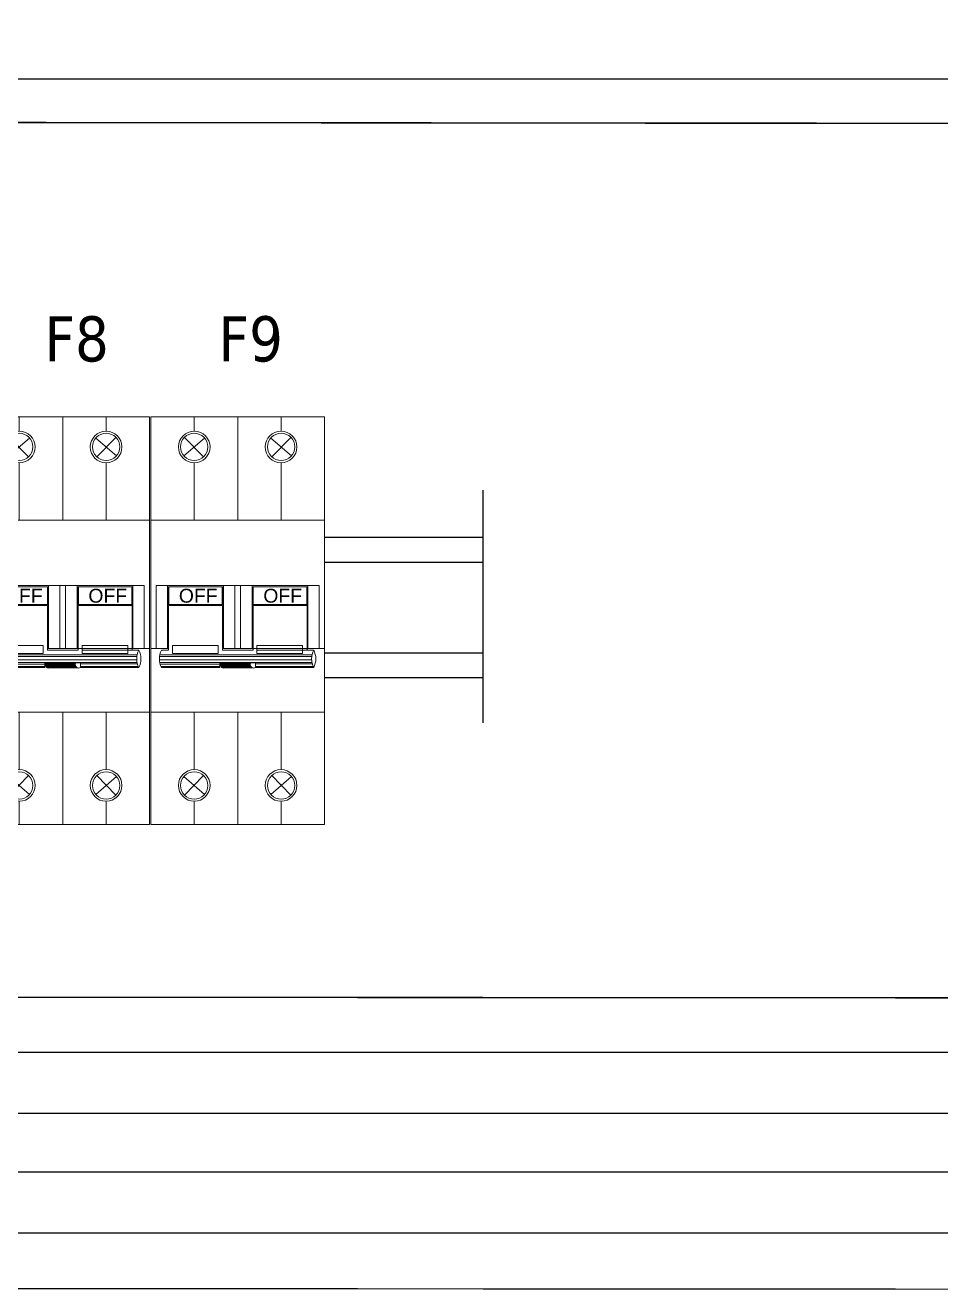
# Model space of a CAD drawing. Header units: inches. Extents: x 100535554 to 201081702, y 63708552 to 127420865.
# Drawn here: x 100541775.4 to 100541813.2, y 63710452.6 to 63710504.7 of the extents above; entities that cross this region are included whole.
import ezdxf

# ---------------------------------------------------------------- set-up
doc = ezdxf.new("R2010")
doc.units = ezdxf.units.IN
doc.header["$MEASUREMENT"] = 0
doc.linetypes.add('CENTER', pattern=[50.8, 31.75, -6.35, 6.35, -6.35])
doc.layers.add('1', color=1, linetype='CENTER')
doc.styles.add('STYLE1', font='arial.ttf')
doc.styles.add('Tahoma$001H0', font='tahoma.ttf')

# ---------------------------------------------------------------- blocks, each defined once
blk = doc.blocks.new('MCB-DP')
at = {"color": 7, "linetype": 'ByBlock', "lineweight": 13}
for p, q in [((-16.09, -5.91), (17.74, -5.91)), ((-15.35, -20.62), (16.19, -20.62)), ((-15.29, -20.25), (16.25, -20.25)), ((14.3, -20), (14.3, -19.29)), ((14.3, -19.29), (15.2, -19.29)), ((-15.37, -21.31), (16.16, -21.31)), ((-15.3, -21.87), (16.24, -21.87)), ((-15.22, -22.2), (-2.87, -22.2)), ((-15.05, -22.67), (-2.87, -22.67)), ((-2.87, -21.95), (-2.87, -22.9)), ((-2.87, -21.95), (4.52, -21.95)), ((4.52, -22.9), (4.52, -21.95)), ((4.52, -22.1), (16.29, -22.1)), ((4.52, -22.68), (16.49, -22.68))]:
    blk.add_line(p, q, dxfattribs=at)
blk.add_lwpolyline([(4.83, -18.33), (14.3, -18.33), (14.3, -20), (4.83, -20)], close=True, dxfattribs=at)
blk.add_lwpolyline([(4.52, -22.9), (16.6, -22.9, -0.241412), (16.6, -19.29), (14.3, -19.29)], format="xyb", dxfattribs=at)
at = {"layer": '1', "color": 7, "linetype": 'ByBlock', "lineweight": 13}
for p, q in [((-17.19, 29.08), (0.83, 29.08)), ((-17.19, 7.68), (-17.19, 29.08)), ((-8.21, 29.08), (-8.21, 26.12)), ((0.83, 7.68), (0.83, 29.08)), ((0.83, 29.08), (0.83, 29.08)), ((0.83, 29.08), (0.83, 7.68)), ((0.83, 29.08), (18.84, 29.08)), ((9.86, 29.08), (9.86, 26.12)), ((18.84, 29.08), (18.84, 7.68)), ((-6.04, 24.7), (-10.34, 21.02)), ((-6.25, 20.78), (-10.19, 24.84)), ((7.69, 24.7), (12, 21.02)), ((7.9, 20.78), (11.84, 24.84)), ((-8.18, 19.57), (-8.18, 7.69)), ((9.83, 19.57), (9.83, 7.69)), ((-17.19, -32.18), (-17.19, 7.68)), ((0.83, 7.68), (-17.19, 7.68)), ((0.83, 7.68), (0.83, 7.68)), ((18.84, 7.68), (0.83, 7.68)), ((18.84, 7.68), (18.84, -32.18)), ((-16.09, -5.91), (-16.09, -18.97)), ((-13.71, -5.91), (-13.71, -18.97)), ((-2.31, -6.15), (-13.49, -6.15)), ((-13.49, -6.17), (-13.49, -9.89)), ((-13.44, -6.19), (-2.36, -6.19)), ((-13.44, -9.82), (-13.44, -6.19)), ((-13.44, -6.19), (-13.44, -6.19)), ((-2.36, -6.19), (-2.36, -9.82)), ((-2.31, -6.17), (-2.31, -9.89)), ((-2.14, -5.91), (-2.14, -18.97)), ((0.23, -5.91), (0.23, -18.97)), ((0.23, -5.91), (0.23, -18.97)), ((1.42, -5.91), (1.42, -18.97)), ((1.42, -5.91), (1.42, -18.97)), ((3.8, -5.91), (3.8, -18.97)), ((15.2, -6.15), (4.02, -6.15)), ((4.02, -6.17), (4.02, -9.89)), ((4.07, -6.19), (15.15, -6.19)), ((4.07, -9.82), (4.07, -6.19)), ((4.07, -6.19), (4.07, -6.19)), ((15.15, -6.19), (15.15, -9.82)), ((15.2, -6.17), (15.2, -9.89)), ((15.37, -5.91), (15.37, -18.97)), ((17.74, -5.91), (17.74, -18.97)), ((-2.31, -9.89), (-13.49, -9.89)), ((-2.31, -10.02), (-13.49, -10.02)), ((-13.49, -10.02), (-13.49, -19.29)), ((-2.36, -9.82), (-13.44, -9.82)), ((-2.31, -10.02), (-2.31, -19.29)), ((15.2, -9.89), (4.02, -9.89)), ((15.2, -10.02), (4.02, -10.02)), ((4.02, -10.02), (4.02, -19.29)), ((15.15, -9.82), (4.07, -9.82)), ((15.2, -10.02), (15.2, -19.29)), ((-3.21, -18.33), (-12.68, -18.33)), ((-12.68, -18.33), (-12.68, -20)), ((-3.21, -20), (-3.21, -18.33)), ((-17.19, -18.97), (-13.49, -18.97)), ((-14.94, -19.29), (-13.49, -19.29)), ((-12.68, -20), (-3.21, -20)), ((-3.21, -20), (-3.21, -20)), ((-2.31, -18.97), (0.83, -18.97)), ((-2.31, -19.29), (4.02, -19.29)), ((0.83, -18.97), (4.02, -18.97)), ((2.57, -19.29), (4.02, -19.29)), ((15.2, -18.97), (3.8, -18.97)), ((4.83, -19.29), (15.2, -19.29)), ((16.6, -19.29), (14.3, -19.29)), ((14.3, -20), (14.3, -20)), ((15.2, -18.97), (18.84, -18.97)), ((-14.94, -22.9), (-2.87, -22.9)), ((3.44, -22.18), (-2.78, -22.18)), ((3.43, -22.33), (-2.78, -22.33)), ((3.46, -22.51), (-2.75, -22.51)), ((3.49, -22), (-2.72, -22)), ((3.56, -22.69), (-2.66, -22.69)), ((3.71, -22.86), (-2.5, -22.86)), ((4.01, -22.99), (-2.15, -22.99)), ((16.6, -22.9), (4.52, -22.9)), ((0.83, -32.18), (-17.19, -32.18)), ((-17.19, -32.18), (-17.19, -55.43)), ((-8.18, -44.07), (-8.18, -32.18)), ((0.83, -32.18), (0.83, -32.18)), ((0.83, -32.18), (0.83, -55.43)), ((0.83, -32.18), (0.83, -55.43)), ((18.84, -32.18), (0.83, -32.18)), ((9.83, -44.07), (9.83, -32.18)), ((18.84, -32.18), (18.84, -55.43)), ((-6.04, -49.2), (-10.34, -45.52)), ((-6.25, -45.28), (-10.19, -49.34)), ((7.69, -49.2), (12, -45.52)), ((7.9, -45.28), (11.84, -49.34)), ((-8.21, -55.43), (-8.21, -50.62)), ((9.86, -55.43), (9.86, -50.62)), ((0.83, -55.43), (-17.19, -55.43)), ((0.83, -55.43), (0.83, -55.43)), ((18.84, -55.43), (0.83, -55.43))]:
    blk.add_line(p, q, dxfattribs=at)
for centre, radius in [((-8.18, 22.85), 3.28), ((-8.18, 22.85), 2.83), ((9.83, 22.85), 3.28), ((9.83, 22.85), 2.83), ((-8.18, -47.35), 3.28), ((-8.18, -47.35), 2.83), ((9.83, -47.35), 3.28), ((9.83, -47.35), 2.83)]:
    blk.add_circle(centre, radius, dxfattribs=at)
for centre, radius, start, end in [((-11.45, -21.1), 3.93, 152.6463, 207.3537), ((20.12, -21.1), 3.96, 152.8536, 207.1464), ((13.07, -21.1), 3.96, 332.8536, 27.1464), ((-2.08, -22.29), 0.709, 156.1886, 263.8322), ((4.15, -22.28), 0.722, 156.8154, 301.1443)]:
    blk.add_arc(centre, radius, start, end, dxfattribs=at)
at = {"layer": '1', "color": 7, "linetype": 'ByBlock', "lineweight": 13, "style": 'STYLE1'}
for p in [(-11.36, -9.44), (6.15, -9.44)]:
    blk.add_text('OFF', height=2.873, rotation=0.0048, dxfattribs=at).set_placement(p)

msp = doc.modelspace()

# ---------------------------------------------------------------- linework, layer by layer
at = {"color": 7, "linetype": 'Continuous', "lineweight": 25, "true_color": 0x000007}
for p, q in [((100541855.724, 63710502.517), (100541649.214, 63710502.517)), ((100541649.214, 63710500.839), (100541855.724, 63710500.653)), ((100541855.724, 63710464.588), (100541700.376, 63710464.682)), ((100541855.724, 63710462.352), (100541700.376, 63710462.352)), ((100541855.724, 63710459.836), (100541764.398, 63710459.836)), ((100541855.724, 63710457.413), (100541764.398, 63710457.413)), ((100541855.724, 63710454.897), (100541700.376, 63710454.897)), ((100541700.376, 63710452.66), (100541855.724, 63710452.567))]:
    msp.add_line(p, q, dxfattribs=at)
at = {"color": 7, "linetype": 'Continuous', "lineweight": -2, "true_color": 0x000007}
for p, q in [((100541794.312, 63710485.556), (100541794.312, 63710475.958)), ((100541794.312, 63710483.599), (100541787.788, 63710483.599)), ((100541794.312, 63710482.574), (100541787.788, 63710482.574)), ((100541787.788, 63710478.846), (100541794.312, 63710478.846)), ((100541787.788, 63710477.821), (100541794.312, 63710477.821))]:
    msp.add_line(p, q, dxfattribs=at)
for points in [[(100541855.724, 63710512.675), (100541855.724, 63710500.653), (100541649.214, 63710500.839), (100541649.214, 63710512.861)], [(100541855.724, 63710464.588), (100541855.724, 63710452.567), (100541700.376, 63710452.66), (100541700.376, 63710464.682)]]:
    msp.add_lwpolyline(points, close=True, dxfattribs=at)

# ---------------------------------------------------------------- block references
at = {"lineweight": -3, "xscale": 0.1989666191639985, "yscale": 0.1989666191639985, "zscale": 0.1989666191639985}
for p in [(100541776.825, 63710482.793), (100541784.04, 63710482.793)]:
    msp.add_blockref('MCB-DP', p, dxfattribs=at)

# ---------------------------------------------------------------- texts
at = {"color": 7, "true_color": 0x000007, "style": 'Tahoma$001H0'}
for s, height, p in [('F8', 1.8619, (100541776.233, 63710490.868)), ('F9', 1.8653, (100541783.408, 63710490.868))]:
    msp.add_text(s, height=height, dxfattribs=at).set_placement(p)

doc.saveas('drawing.dxf')
